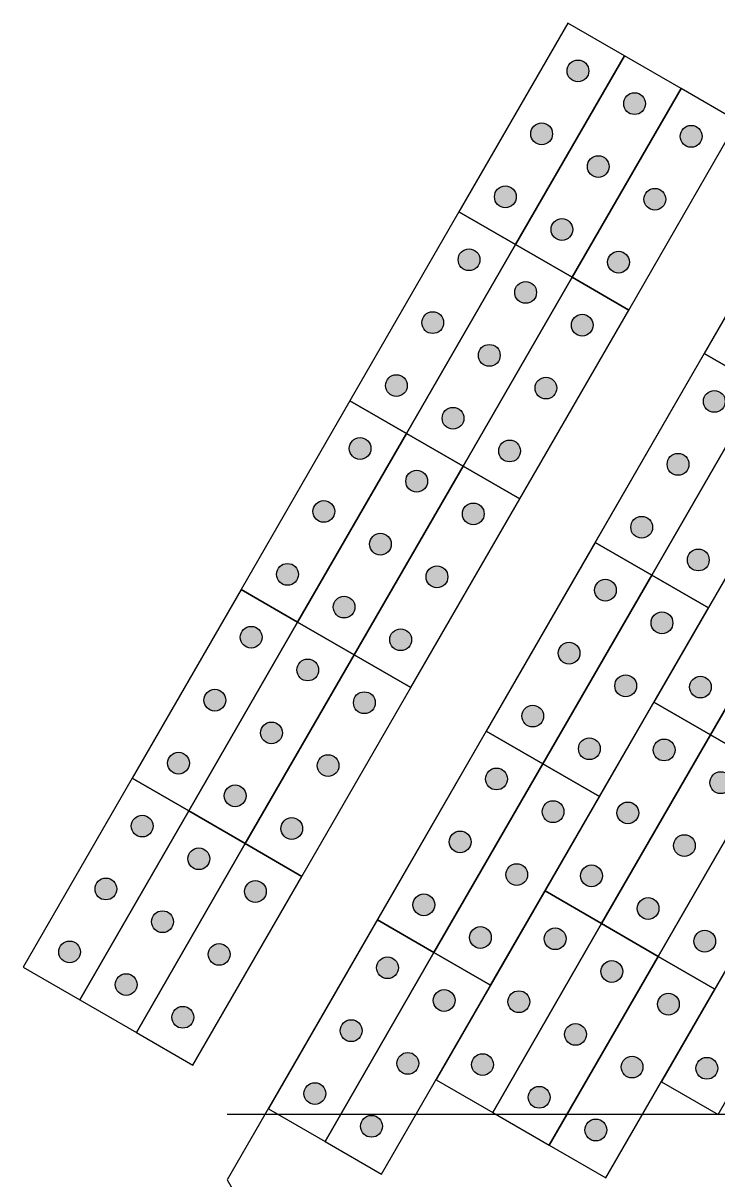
# Model space of a CAD drawing. Header units: millimetres. Extents: x 1388 to 8110, y -1425 to 5021.
# Drawn here: x 2385.4 to 2544.8, y 3401.7 to 3667 of the extents above; entities that cross this region are included whole.
import ezdxf

# ---------------------------------------------------------------- set-up
doc = ezdxf.new("R2010")
doc.units = ezdxf.units.MM

msp = doc.modelspace()

# ---------------------------------------------------------------- hatches: boundary and pattern name
at = {"true_color": 0xf1eb1f}
h = msp.add_hatch(color=2, dxfattribs=at)
h.dxf.hatch_style = 1
h.paths.add_polyline_path([(2515.201, 3656.047, 1), (2510.201, 3656.047, 1)])
h = msp.add_hatch(color=2, dxfattribs=at)
h.dxf.hatch_style = 1
h.paths.add_polyline_path([(2528.192, 3648.547, 1), (2523.192, 3648.547, 1)])
h = msp.add_hatch(color=2, dxfattribs=at)
h.dxf.hatch_style = 1
h.paths.add_polyline_path([(2506.868, 3641.613, 1), (2501.868, 3641.613, 1)])
h = msp.add_hatch(color=2, dxfattribs=at)
h.dxf.hatch_style = 1
h.paths.add_polyline_path([(2541.182, 3641.047, 1), (2536.182, 3641.047, 1)])
h = msp.add_hatch(color=2, dxfattribs=at)
h.dxf.hatch_style = 1
h.paths.add_polyline_path([(2519.858, 3634.113, 1), (2514.858, 3634.113, 1)])
h = msp.add_hatch(color=2, dxfattribs=at)
h.dxf.hatch_style = 1
h.paths.add_polyline_path([(2498.535, 3627.179, 1), (2493.535, 3627.179, 1)])
h = msp.add_hatch(color=2, dxfattribs=at)
h.dxf.hatch_style = 1
h.paths.add_polyline_path([(2532.849, 3626.613, 1), (2527.849, 3626.613, 1)])
h = msp.add_hatch(color=2, dxfattribs=at)
h.dxf.hatch_style = 1
h.paths.add_polyline_path([(2511.525, 3619.679, 1), (2506.525, 3619.679, 1)])
h = msp.add_hatch(color=2, dxfattribs=at)
h.dxf.hatch_style = 1
h.paths.add_polyline_path([(2490.201, 3612.745, 1), (2485.201, 3612.745, 1)])
h = msp.add_hatch(color=2, dxfattribs=at)
h.dxf.hatch_style = 1
h.paths.add_polyline_path([(2524.515, 3612.179, 1), (2519.515, 3612.179, 1)])
h = msp.add_hatch(color=2, dxfattribs=at)
h.dxf.hatch_style = 1
h.paths.add_polyline_path([(2503.192, 3605.245, 1), (2498.192, 3605.245, 1)])
h = msp.add_hatch(color=2, dxfattribs=at)
h.dxf.hatch_style = 1
h.paths.add_polyline_path([(2481.868, 3598.312, 1), (2476.868, 3598.312, 1)])
h = msp.add_hatch(color=2, dxfattribs=at)
h.dxf.hatch_style = 1
h.paths.add_polyline_path([(2516.182, 3597.745, 1), (2511.182, 3597.745, 1)])
h = msp.add_hatch(color=2, dxfattribs=at)
h.dxf.hatch_style = 1
h.paths.add_polyline_path([(2494.858, 3590.812, 1), (2489.858, 3590.812, 1)])
h = msp.add_hatch(color=2, dxfattribs=at)
h.dxf.hatch_style = 1
h.paths.add_polyline_path([(2473.535, 3583.878, 1), (2468.535, 3583.878, 1)])
h = msp.add_hatch(color=2, dxfattribs=at)
h.dxf.hatch_style = 1
h.paths.add_polyline_path([(2507.849, 3583.312, 1), (2502.849, 3583.312, 1)])
h = msp.add_hatch(color=2, dxfattribs=at)
h.dxf.hatch_style = 1
h.paths.add_polyline_path([(2546.493, 3580.245, 1), (2541.493, 3580.245, 1)])
h = msp.add_hatch(color=2, dxfattribs=at)
h.dxf.hatch_style = 1
h.paths.add_polyline_path([(2486.525, 3576.378, 1), (2481.525, 3576.378, 1)])
h = msp.add_hatch(color=2, dxfattribs=at)
h.dxf.hatch_style = 1
h.paths.add_polyline_path([(2465.201, 3569.444, 1), (2460.201, 3569.444, 1)])
h = msp.add_hatch(color=2, dxfattribs=at)
h.dxf.hatch_style = 1
h.paths.add_polyline_path([(2499.515, 3568.878, 1), (2494.515, 3568.878, 1)])
h = msp.add_hatch(color=2, dxfattribs=at)
h.dxf.hatch_style = 1
h.paths.add_polyline_path([(2538.16, 3565.812, 1), (2533.16, 3565.812, 1)])
h = msp.add_hatch(color=2, dxfattribs=at)
h.dxf.hatch_style = 1
h.paths.add_polyline_path([(2478.192, 3561.944, 1), (2473.192, 3561.944, 1)])
h = msp.add_hatch(color=2, dxfattribs=at)
h.dxf.hatch_style = 1
h.paths.add_polyline_path([(2456.868, 3555.01, 1), (2451.868, 3555.01, 1)])
h = msp.add_hatch(color=2, dxfattribs=at)
h.dxf.hatch_style = 1
h.paths.add_polyline_path([(2491.182, 3554.444, 1), (2486.182, 3554.444, 1)])
h = msp.add_hatch(color=2, dxfattribs=at)
h.dxf.hatch_style = 1
h.paths.add_polyline_path([(2529.826, 3551.378, 1), (2524.826, 3551.378, 1)])
h = msp.add_hatch(color=2, dxfattribs=at)
h.dxf.hatch_style = 1
h.paths.add_polyline_path([(2469.858, 3547.51, 1), (2464.858, 3547.51, 1)])
h = msp.add_hatch(color=2, dxfattribs=at)
h.dxf.hatch_style = 1
h.paths.add_polyline_path([(2542.817, 3543.878, 1), (2537.817, 3543.878, 1)])
h = msp.add_hatch(color=2, dxfattribs=at)
h.dxf.hatch_style = 1
h.paths.add_polyline_path([(2448.535, 3540.577, 1), (2443.535, 3540.577, 1)])
h = msp.add_hatch(color=2, dxfattribs=at)
h.dxf.hatch_style = 1
h.paths.add_polyline_path([(2482.849, 3540.01, 1), (2477.849, 3540.01, 1)])
h = msp.add_hatch(color=2, dxfattribs=at)
h.dxf.hatch_style = 1
h.paths.add_polyline_path([(2521.493, 3536.944, 1), (2516.493, 3536.944, 1)])
h = msp.add_hatch(color=2, dxfattribs=at)
h.dxf.hatch_style = 1
h.paths.add_polyline_path([(2461.525, 3533.077, 1), (2456.525, 3533.077, 1)])
h = msp.add_hatch(color=2, dxfattribs=at)
h.dxf.hatch_style = 1
h.paths.add_polyline_path([(2534.483, 3529.444, 1), (2529.483, 3529.444, 1)])
h = msp.add_hatch(color=2, dxfattribs=at)
h.dxf.hatch_style = 1
h.paths.add_polyline_path([(2440.201, 3526.143, 1), (2435.201, 3526.143, 1)])
h = msp.add_hatch(color=2, dxfattribs=at)
h.dxf.hatch_style = 1
h.paths.add_polyline_path([(2474.515, 3525.577, 1), (2469.515, 3525.577, 1)])
h = msp.add_hatch(color=2, dxfattribs=at)
h.dxf.hatch_style = 1
h.paths.add_polyline_path([(2513.16, 3522.51, 1), (2508.16, 3522.51, 1)])
h = msp.add_hatch(color=2, dxfattribs=at)
h.dxf.hatch_style = 1
h.paths.add_polyline_path([(2453.192, 3518.643, 1), (2448.192, 3518.643, 1)])
h = msp.add_hatch(color=2, dxfattribs=at)
h.dxf.hatch_style = 1
h.paths.add_polyline_path([(2526.15, 3515.01, 1), (2521.15, 3515.01, 1)])
h = msp.add_hatch(color=2, dxfattribs=at)
h.dxf.hatch_style = 1
h.paths.add_polyline_path([(2543.307, 3514.727, 1), (2538.307, 3514.727, 1)])
h = msp.add_hatch(color=2, dxfattribs=at)
h.dxf.hatch_style = 1
h.paths.add_polyline_path([(2431.868, 3511.709, 1), (2426.868, 3511.709, 1)])
h = msp.add_hatch(color=2, dxfattribs=at)
h.dxf.hatch_style = 1
h.paths.add_polyline_path([(2466.182, 3511.143, 1), (2461.182, 3511.143, 1)])
h = msp.add_hatch(color=2, dxfattribs=at)
h.dxf.hatch_style = 1
h.paths.add_polyline_path([(2504.826, 3508.077, 1), (2499.826, 3508.077, 1)])
h = msp.add_hatch(color=2, dxfattribs=at)
h.dxf.hatch_style = 1
h.paths.add_polyline_path([(2444.858, 3504.209, 1), (2439.858, 3504.209, 1)])
h = msp.add_hatch(color=2, dxfattribs=at)
h.dxf.hatch_style = 1
h.paths.add_polyline_path([(2517.817, 3500.577, 1), (2512.817, 3500.577, 1)])
h = msp.add_hatch(color=2, dxfattribs=at)
h.dxf.hatch_style = 1
h.paths.add_polyline_path([(2534.974, 3500.294, 1), (2529.974, 3500.294, 1)])
h = msp.add_hatch(color=2, dxfattribs=at)
h.dxf.hatch_style = 1
h.paths.add_polyline_path([(2423.535, 3497.275, 1), (2418.535, 3497.275, 1)])
h = msp.add_hatch(color=2, dxfattribs=at)
h.dxf.hatch_style = 1
h.paths.add_polyline_path([(2457.849, 3496.709, 1), (2452.849, 3496.709, 1)])
h = msp.add_hatch(color=2, dxfattribs=at)
h.dxf.hatch_style = 1
h.paths.add_polyline_path([(2496.493, 3493.643, 1), (2491.493, 3493.643, 1)])
h = msp.add_hatch(color=2, dxfattribs=at)
h.dxf.hatch_style = 1
h.paths.add_polyline_path([(2547.964, 3492.794, 1), (2542.964, 3492.794, 1)])
h = msp.add_hatch(color=2, dxfattribs=at)
h.dxf.hatch_style = 1
h.paths.add_polyline_path([(2436.525, 3489.775, 1), (2431.525, 3489.775, 1)])
h = msp.add_hatch(color=2, dxfattribs=at)
h.dxf.hatch_style = 1
h.paths.add_polyline_path([(2509.483, 3486.143, 1), (2504.483, 3486.143, 1)])
h = msp.add_hatch(color=2, dxfattribs=at)
h.dxf.hatch_style = 1
h.paths.add_polyline_path([(2526.64, 3485.86, 1), (2521.64, 3485.86, 1)])
h = msp.add_hatch(color=2, dxfattribs=at)
h.dxf.hatch_style = 1
h.paths.add_polyline_path([(2415.201, 3482.842, 1), (2410.201, 3482.842, 1)])
h = msp.add_hatch(color=2, dxfattribs=at)
h.dxf.hatch_style = 1
h.paths.add_polyline_path([(2449.515, 3482.275, 1), (2444.515, 3482.275, 1)])
h = msp.add_hatch(color=2, dxfattribs=at)
h.dxf.hatch_style = 1
h.paths.add_polyline_path([(2488.16, 3479.209, 1), (2483.16, 3479.209, 1)])
h = msp.add_hatch(color=2, dxfattribs=at)
h.dxf.hatch_style = 1
h.paths.add_polyline_path([(2539.631, 3478.36, 1), (2534.631, 3478.36, 1)])
h = msp.add_hatch(color=2, dxfattribs=at)
h.dxf.hatch_style = 1
h.paths.add_polyline_path([(2428.192, 3475.342, 1), (2423.192, 3475.342, 1)])
h = msp.add_hatch(color=2, dxfattribs=at)
h.dxf.hatch_style = 1
h.paths.add_polyline_path([(2501.15, 3471.709, 1), (2496.15, 3471.709, 1)])
h = msp.add_hatch(color=2, dxfattribs=at)
h.dxf.hatch_style = 1
h.paths.add_polyline_path([(2518.307, 3471.426, 1), (2513.307, 3471.426, 1)])
h = msp.add_hatch(color=2, dxfattribs=at)
h.dxf.hatch_style = 1
h.paths.add_polyline_path([(2406.868, 3468.408, 1), (2401.868, 3468.408, 1)])
h = msp.add_hatch(color=2, dxfattribs=at)
h.dxf.hatch_style = 1
h.paths.add_polyline_path([(2441.182, 3467.842, 1), (2436.182, 3467.842, 1)])
h = msp.add_hatch(color=2, dxfattribs=at)
h.dxf.hatch_style = 1
h.paths.add_polyline_path([(2479.826, 3464.775, 1), (2474.826, 3464.775, 1)])
h = msp.add_hatch(color=2, dxfattribs=at)
h.dxf.hatch_style = 1
h.paths.add_polyline_path([(2531.297, 3463.926, 1), (2526.297, 3463.926, 1)])
h = msp.add_hatch(color=2, dxfattribs=at)
h.dxf.hatch_style = 1
h.paths.add_polyline_path([(2419.858, 3460.908, 1), (2414.858, 3460.908, 1)])
h = msp.add_hatch(color=2, dxfattribs=at)
h.dxf.hatch_style = 1
h.paths.add_polyline_path([(2492.817, 3457.275, 1), (2487.817, 3457.275, 1)])
h = msp.add_hatch(color=2, dxfattribs=at)
h.dxf.hatch_style = 1
h.paths.add_polyline_path([(2509.974, 3456.992, 1), (2504.974, 3456.992, 1)])
h = msp.add_hatch(color=2, dxfattribs=at)
h.dxf.hatch_style = 1
h.paths.add_polyline_path([(2544.288, 3456.426, 1), (2539.288, 3456.426, 1)])
h = msp.add_hatch(color=2, dxfattribs=at)
h.dxf.hatch_style = 1
h.paths.add_polyline_path([(2398.535, 3453.974, 1), (2393.535, 3453.974, 1)])
h = msp.add_hatch(color=2, dxfattribs=at)
h.dxf.hatch_style = 1
h.paths.add_polyline_path([(2432.849, 3453.408, 1), (2427.849, 3453.408, 1)])
h = msp.add_hatch(color=2, dxfattribs=at)
h.dxf.hatch_style = 1
h.paths.add_polyline_path([(2471.493, 3450.342, 1), (2466.493, 3450.342, 1)])
h = msp.add_hatch(color=2, dxfattribs=at)
h.dxf.hatch_style = 1
h.paths.add_polyline_path([(2522.964, 3449.492, 1), (2517.964, 3449.492, 1)])
h = msp.add_hatch(color=2, dxfattribs=at)
h.dxf.hatch_style = 1
h.paths.add_polyline_path([(2411.525, 3446.474, 1), (2406.525, 3446.474, 1)])
h = msp.add_hatch(color=2, dxfattribs=at)
h.dxf.hatch_style = 1
h.paths.add_polyline_path([(2484.483, 3442.842, 1), (2479.483, 3442.842, 1)])
h = msp.add_hatch(color=2, dxfattribs=at)
h.dxf.hatch_style = 1
h.paths.add_polyline_path([(2501.64, 3442.559, 1), (2496.64, 3442.559, 1)])
h = msp.add_hatch(color=2, dxfattribs=at)
h.dxf.hatch_style = 1
h.paths.add_polyline_path([(2535.954, 3441.992, 1), (2530.954, 3441.992, 1)])
h = msp.add_hatch(color=2, dxfattribs=at)
h.dxf.hatch_style = 1
h.paths.add_polyline_path([(2424.515, 3438.974, 1), (2419.515, 3438.974, 1)])
h = msp.add_hatch(color=2, dxfattribs=at)
h.dxf.hatch_style = 1
h.paths.add_polyline_path([(2463.16, 3435.908, 1), (2458.16, 3435.908, 1)])
h = msp.add_hatch(color=2, dxfattribs=at)
h.dxf.hatch_style = 1
h.paths.add_polyline_path([(2514.631, 3435.059, 1), (2509.631, 3435.059, 1)])
h = msp.add_hatch(color=2, dxfattribs=at)
h.dxf.hatch_style = 1
h.paths.add_polyline_path([(2476.15, 3428.408, 1), (2471.15, 3428.408, 1)])
h = msp.add_hatch(color=2, dxfattribs=at)
h.dxf.hatch_style = 1
h.paths.add_polyline_path([(2493.307, 3428.125, 1), (2488.307, 3428.125, 1)])
h = msp.add_hatch(color=2, dxfattribs=at)
h.dxf.hatch_style = 1
h.paths.add_polyline_path([(2527.621, 3427.559, 1), (2522.621, 3427.559, 1)])
h = msp.add_hatch(color=2, dxfattribs=at)
h.dxf.hatch_style = 1
h.paths.add_polyline_path([(2544.778, 3427.275, 1), (2539.778, 3427.275, 1)])
h = msp.add_hatch(color=2, dxfattribs=at)
h.dxf.hatch_style = 1
h.paths.add_polyline_path([(2454.826, 3421.474, 1), (2449.826, 3421.474, 1)])
h = msp.add_hatch(color=2, dxfattribs=at)
h.dxf.hatch_style = 1
h.paths.add_polyline_path([(2506.297, 3420.625, 1), (2501.297, 3420.625, 1)])
h = msp.add_hatch(color=2, dxfattribs=at)
h.dxf.hatch_style = 1
h.paths.add_polyline_path([(2467.817, 3413.974, 1), (2462.817, 3413.974, 1)])
h = msp.add_hatch(color=2, dxfattribs=at)
h.dxf.hatch_style = 1
h.paths.add_polyline_path([(2519.288, 3413.125, 1), (2514.288, 3413.125, 1)])

# ---------------------------------------------------------------- linework, layer by layer
msp.add_line((2605.434, 3416.664), (2432.229, 3416.664))
for points in [[(2510.373, 3667.014), (2485.373, 3623.712), (2498.363, 3616.212), (2523.363, 3659.514)], [(2523.363, 3659.514), (2498.363, 3616.212), (2511.354, 3608.712), (2536.354, 3652.014)], [(2576.566, 3651.664), (2432.229, 3401.664), (2576.566, 3151.664), (2865.241, 3151.664), (3009.579, 3401.664), (2865.241, 3651.664)], [(2536.354, 3652.014), (2511.354, 3608.712), (2524.344, 3601.212), (2549.344, 3644.514)], [(2566.664, 3634.514), (2541.664, 3591.212), (2554.655, 3583.712), (2579.655, 3627.014)], [(2485.373, 3623.712), (2460.373, 3580.411), (2473.363, 3572.911), (2498.363, 3616.212)], [(2498.363, 3616.212), (2473.363, 3572.911), (2486.354, 3565.411), (2511.354, 3608.712)], [(2511.354, 3608.712), (2486.354, 3565.411), (2499.344, 3557.911), (2524.344, 3601.212)], [(2541.664, 3591.212), (2516.664, 3547.911), (2529.655, 3540.411), (2554.655, 3583.712)], [(2554.655, 3583.712), (2529.655, 3540.411), (2542.645, 3532.911), (2567.645, 3576.212)], [(2460.373, 3580.411), (2435.373, 3537.11), (2448.363, 3529.61), (2473.363, 3572.911)], [(2473.363, 3572.911), (2448.363, 3529.61), (2461.354, 3522.11), (2486.354, 3565.411)], [(2486.354, 3565.411), (2461.354, 3522.11), (2474.344, 3514.61), (2499.344, 3557.911)], [(2555.145, 3554.562), (2530.145, 3511.26), (2543.136, 3503.76), (2568.136, 3547.062)], [(2516.664, 3547.911), (2491.664, 3504.61), (2504.655, 3497.11), (2529.655, 3540.411)], [(2568.136, 3547.062), (2543.136, 3503.76), (2556.126, 3496.26), (2581.126, 3539.562)], [(2529.655, 3540.411), (2504.655, 3497.11), (2517.645, 3489.61), (2542.645, 3532.911)], [(2435.373, 3537.11), (2410.373, 3493.809), (2423.363, 3486.309), (2448.363, 3529.61)], [(2448.363, 3529.61), (2423.363, 3486.309), (2436.354, 3478.809), (2461.354, 3522.11)], [(2461.354, 3522.11), (2436.354, 3478.809), (2449.344, 3471.309), (2474.344, 3514.61)], [(2530.145, 3511.26), (2505.145, 3467.959), (2518.136, 3460.459), (2543.136, 3503.76)], [(2491.664, 3504.61), (2466.664, 3461.309), (2479.655, 3453.809), (2504.655, 3497.11)], [(2543.136, 3503.76), (2518.136, 3460.459), (2531.126, 3452.959), (2556.126, 3496.26)], [(2504.655, 3497.11), (2479.655, 3453.809), (2492.645, 3446.309), (2517.645, 3489.61)], [(2556.126, 3496.26), (2531.126, 3452.959), (2544.116, 3445.459), (2569.116, 3488.76)], [(2410.373, 3493.809), (2385.373, 3450.507), (2398.363, 3443.007), (2423.363, 3486.309)], [(2423.363, 3486.309), (2398.363, 3443.007), (2411.354, 3435.507), (2436.354, 3478.809)], [(2436.354, 3478.809), (2411.354, 3435.507), (2424.344, 3428.007), (2449.344, 3471.309)], [(2505.145, 3467.959), (2480.145, 3424.658), (2493.136, 3417.158), (2518.136, 3460.459)], [(2556.849, 3467.513), (2531.849, 3424.212), (2544.84, 3416.712), (2569.84, 3460.013)], [(2466.664, 3461.309), (2441.664, 3418.007), (2454.655, 3410.507), (2479.655, 3453.809)], [(2518.136, 3460.459), (2493.136, 3417.158), (2506.126, 3409.658), (2531.126, 3452.959)], [(2479.655, 3453.809), (2454.655, 3410.507), (2467.645, 3403.007), (2492.645, 3446.309)], [(2531.126, 3452.959), (2506.126, 3409.658), (2519.116, 3402.158), (2544.116, 3445.459)]]:
    msp.add_lwpolyline(points, close=True)
at = {"color": 2, "true_color": 0xf1eb1f}
for centre in [(2512.701, 3656.047), (2525.692, 3648.547), (2504.368, 3641.613), (2538.682, 3641.047), (2517.358, 3634.113), (2496.035, 3627.179), (2530.349, 3626.613), (2509.025, 3619.679), (2487.701, 3612.745), (2522.015, 3612.179), (2500.692, 3605.245), (2479.368, 3598.312), (2513.682, 3597.745), (2492.358, 3590.812), (2471.035, 3583.878), (2505.349, 3583.312), (2543.993, 3580.245), (2484.025, 3576.378), (2462.701, 3569.444), (2497.015, 3568.878), (2535.66, 3565.812), (2475.692, 3561.944), (2454.368, 3555.01), (2488.682, 3554.444), (2527.326, 3551.378), (2467.358, 3547.51), (2540.317, 3543.878), (2446.035, 3540.577), (2480.349, 3540.01), (2518.993, 3536.944), (2459.025, 3533.077), (2531.983, 3529.444), (2437.701, 3526.143), (2472.015, 3525.577), (2510.66, 3522.51), (2450.692, 3518.643), (2523.65, 3515.01), (2540.807, 3514.727), (2429.368, 3511.709), (2463.682, 3511.143), (2502.326, 3508.077), (2442.358, 3504.209), (2515.317, 3500.577), (2532.474, 3500.294), (2421.035, 3497.275), (2455.349, 3496.709), (2493.993, 3493.643), (2545.464, 3492.794), (2434.025, 3489.775), (2506.983, 3486.143), (2524.14, 3485.86), (2412.701, 3482.842), (2447.015, 3482.275), (2485.66, 3479.209), (2537.131, 3478.36), (2425.692, 3475.342), (2498.65, 3471.709), (2515.807, 3471.426), (2404.368, 3468.408), (2438.682, 3467.842), (2477.326, 3464.775), (2528.797, 3463.926), (2417.358, 3460.908), (2490.317, 3457.275), (2507.474, 3456.992), (2541.788, 3456.426), (2396.035, 3453.974), (2430.349, 3453.408), (2468.993, 3450.342), (2520.464, 3449.492), (2409.025, 3446.474), (2481.983, 3442.842), (2499.14, 3442.559), (2533.454, 3441.992), (2422.015, 3438.974), (2460.66, 3435.908), (2512.131, 3435.059), (2473.65, 3428.408), (2490.807, 3428.125), (2525.121, 3427.559), (2542.278, 3427.275), (2452.326, 3421.474), (2503.797, 3420.625), (2465.317, 3413.974), (2516.788, 3413.125)]:
    msp.add_circle(centre, 2.5, dxfattribs=at)

doc.saveas('drawing.dxf')
